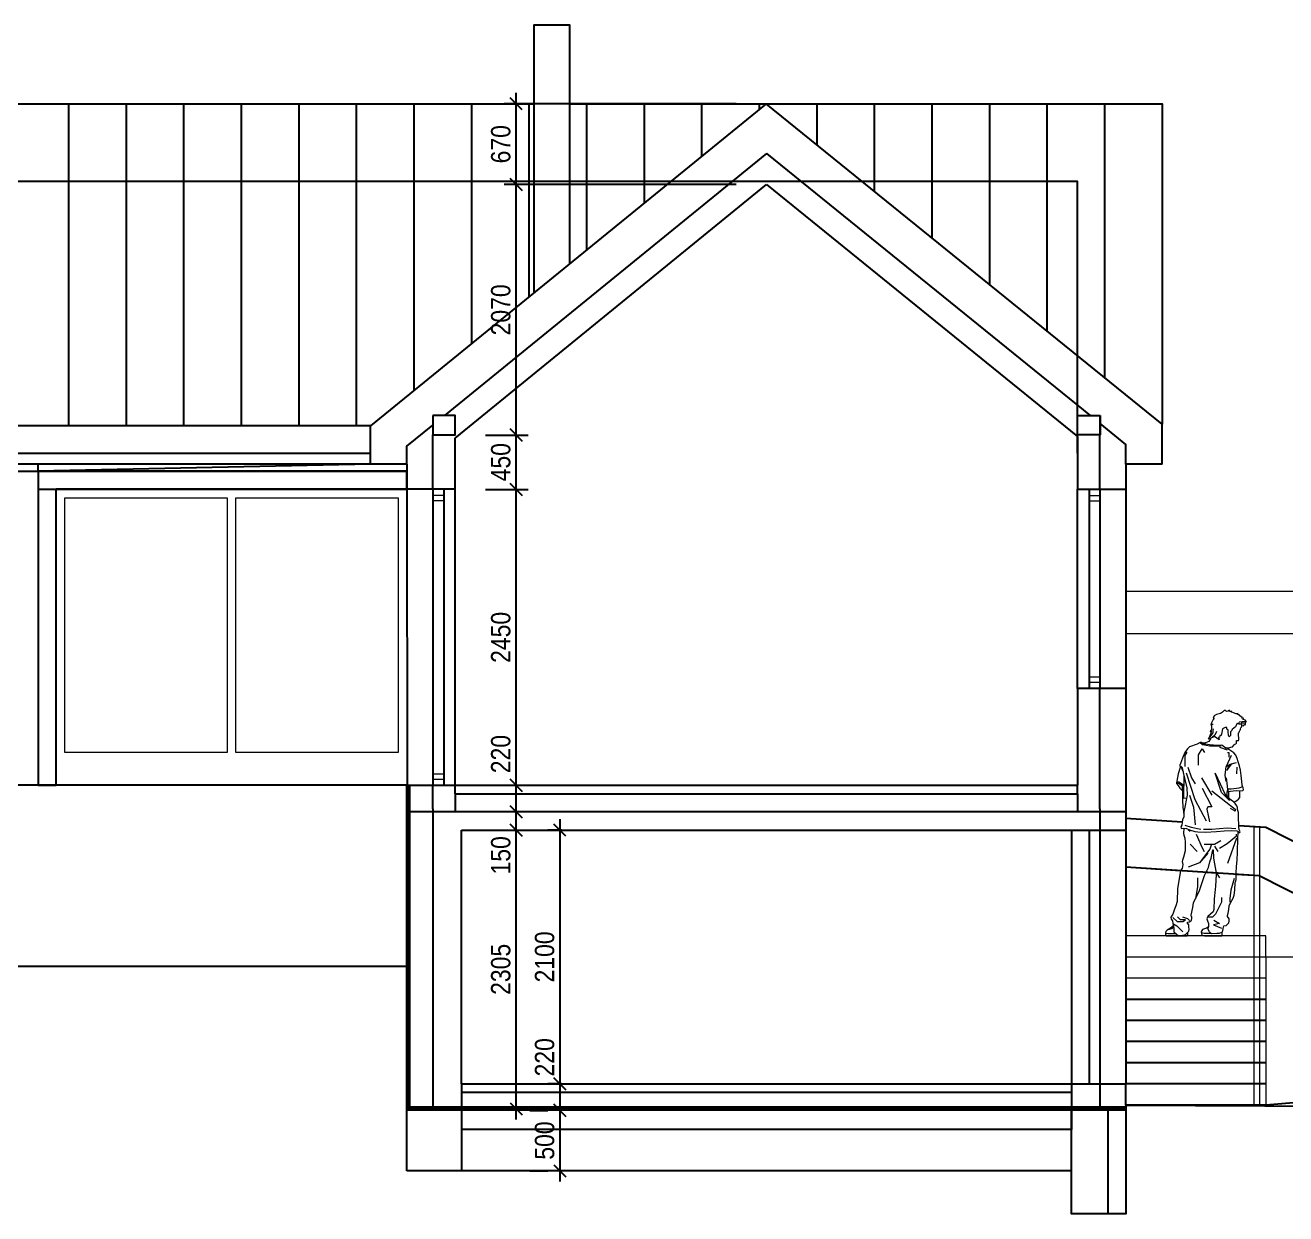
# Model space of a CAD drawing. Header units: millimetres. Extents: x 465413 to 965836, y 2516576 to 3795663.
# Drawn here: x 875940 to 886370, y 2734161 to 2743999 of the extents above; entities that cross this region are included whole.
import ezdxf
from ezdxf.lldxf.tags import DXFTag

# ---------------------------------------------------------------- set-up
doc = ezdxf.new("R2010")
doc.units = ezdxf.units.MM
for name, color, linetype in [('MUR-POH', 64, 'Continuous'), ('MUR_POH', 64, 'Continuous'), ('MUR_REZ', 3, 'Continuous'), ('PLO_LIN', 6, 'Continuous')]:
    doc.layers.add(name, color=color, linetype=linetype)
doc.layers.add('Srafy', color=8, linetype='Continuous', lineweight=5)
doc.styles.add('ROMANS', font='arial.ttf', dxfattribs={"width": 0.85})
tags = doc.linetypes.add('DASHED', pattern=[0.75, 0.5, -0.25]).pattern_tags.tags
tags[6:7] = [DXFTag(74, 4), DXFTag(75, 0), DXFTag(340, '0'), DXFTag(46, 1.0), DXFTag(50, 0.0), DXFTag(44, 0.0), DXFTag(45, 0.0)]
tags[4:5] = [DXFTag(74, 4), DXFTag(75, 0), DXFTag(340, '0'), DXFTag(46, 1.0), DXFTag(50, 0.0), DXFTag(44, 0.0), DXFTag(45, 0.0)]
doc.dimstyles.new('PAJO1-studia', dxfattribs={"dimtxt": 160, "dimasz": 100, "dimexe": 100, "dimexo": 250, "dimgap": 45, "dimtad": 1, "dimdec": 0, "dimrnd": 5, "dimtxsty": 'ROMANS', "dimblk": 'OBLIQUE', "dimcen": 200, "dimdle": 90, "dimadec": 0, "dimazin": 0, "dimtfac": 1, "dimtdec": 0, "dimtmove": 1, "dimatfit": 3, "dimfxl": 1, "dimarcsym": 0})

# ---------------------------------------------------------------- blocks, each defined once
blk = doc.blocks.new('man looking')
at = {"layer": 'Srafy', "flags": 128}
for points in [[(907360, 2764710), (907345, 2764699), (907312, 2764690), (907293, 2764680), (907285, 2764660), (907292, 2764662), (907285, 2764650), (907271, 2764622), (907263, 2764604), (907268, 2764604), (907270, 2764592), (907269, 2764568), (907259, 2764549), (907266, 2764554), (907267, 2764546), (907260, 2764523), (907251, 2764501), (907241, 2764490), (907253, 2764492), (907264, 2764494), (907262, 2764490), (907247, 2764468), (907219, 2764457), (907198, 2764454), (907187, 2764460), (907177, 2764459), (907152, 2764445), (907089, 2764422), (907072, 2764408), (907049, 2764376), (907030, 2764329), (907014, 2764286), (907009, 2764272), (907010, 2764252), (906995, 2764199), (906982, 2764138), (906979, 2764127), (906979, 2764120), (906995, 2764102), (907009, 2764081), (907031, 2764060), (907030, 2763981), (907032, 2763925), (907035, 2763906), (907041, 2763875), (907040, 2763845), (907030, 2763818), (907025, 2763774), (907017, 2763761), (907018, 2763750), (907022, 2763748), (907041, 2763750), (907039, 2763706), (907042, 2763693), (907048, 2763668), (907053, 2763635), (907051, 2763562), (907039, 2763510), (907029, 2763485), (907027, 2763473), (907032, 2763450), (907026, 2763417), (907014, 2763400), (907002, 2763332), (906989, 2763252), (906986, 2763144), (906975, 2763106), (906964, 2763080), (906950, 2763039), (906934, 2763013), (906935, 2762997), (906947, 2762982), (906949, 2762961), (906956, 2762942), (906931, 2762921), (906903, 2762907), (906892, 2762896), (906888, 2762881), (906890, 2762868), (906895, 2762858), (907069, 2762858), (907074, 2762867), (907075, 2762889), (907081, 2762898), (907086, 2762910), (907083, 2762934), (907081, 2762949), (907070, 2762963), (907070, 2762972), (907087, 2762974), (907104, 2762988), (907108, 2763002), (907108, 2763015), (907101, 2763022), (907103, 2763031), (907115, 2763094), (907121, 2763132), (907171, 2763235), (907179, 2763258), (907212, 2763357), (907244, 2763425), (907256, 2763472), (907267, 2763502), (907276, 2763544), (907280, 2763570), (907285, 2763570), (907287, 2763502), (907294, 2763456), (907306, 2763393), (907308, 2763366), (907303, 2763271), (907300, 2763242), (907291, 2763165), (907288, 2763078), (907285, 2763057), (907239, 2763018), (907232, 2762999), (907238, 2762982), (907246, 2762962), (907245, 2762933), (907228, 2762923), (907195, 2762910), (907186, 2762897), (907184, 2762892), (907191, 2762864), (907211, 2762858), (907260, 2762858), (907273, 2762858), (907356, 2762858), (907359, 2762866), (907359, 2762884), (907359, 2762890), (907365, 2762900), (907367, 2762920), (907372, 2762942), (907390, 2762944), (907412, 2762967), (907416, 2762980), (907416, 2762999), (907401, 2763018), (907401, 2763027), (907409, 2763047), (907412, 2763077), (907416, 2763107), (907423, 2763126), (907450, 2763170), (907457, 2763196), (907462, 2763238), (907465, 2763300), (907471, 2763312), (907474, 2763324), (907473, 2763379), (907478, 2763434), (907482, 2763484), (907485, 2763551), (907489, 2763666), (907491, 2763711), (907505, 2763714), (907508, 2763719), (907503, 2763726), (907498, 2763738), (907497, 2763758), (907496, 2763785), (907494, 2763824), (907492, 2763842), (907492, 2763856), (907492, 2763881), (907485, 2763905), (907484, 2763921), (907479, 2763934), (907467, 2763953), (907454, 2763965), (907454, 2763968), (907467, 2763970), (907480, 2763979), (907492, 2763989), (907503, 2764004), (907505, 2764015), (907505, 2764040), (907505, 2764059), (907529, 2764063), (907535, 2764067), (907531, 2764085), (907524, 2764106), (907522, 2764137), (907515, 2764185), (907509, 2764230), (907501, 2764267), (907491, 2764299), (907482, 2764328), (907471, 2764354), (907455, 2764373), (907439, 2764386), (907421, 2764396), (907404, 2764407), (907386, 2764415), (907392, 2764417), (907414, 2764415), (907431, 2764420), (907444, 2764424), (907457, 2764439), (907463, 2764446), (907470, 2764447), (907476, 2764453), (907478, 2764458), (907478, 2764463), (907477, 2764477), (907485, 2764477), (907494, 2764477), (907496, 2764483), (907496, 2764499), (907492, 2764517), (907492, 2764529), (907492, 2764538), (907495, 2764540), (907499, 2764544), (907501, 2764552), (907503, 2764559), (907508, 2764561), (907510, 2764570), (907513, 2764582), (907517, 2764585), (907520, 2764598), (907527, 2764601), (907533, 2764594), (907538, 2764602), (907541, 2764608), (907546, 2764602), (907551, 2764610), (907551, 2764624), (907559, 2764633), (907551, 2764635), (907550, 2764644), (907533, 2764651), (907536, 2764661), (907522, 2764661), (907523, 2764665), (907512, 2764674), (907500, 2764684), (907501, 2764688), (907491, 2764690), (907483, 2764693), (907490, 2764700), (907473, 2764697), (907452, 2764706), (907433, 2764713), (907439, 2764716), (907431, 2764717), (907422, 2764716), (907420, 2764728), (907408, 2764719), (907394, 2764716), (907386, 2764725), (907375, 2764725), (907360, 2764710)], [(907353, 2764044), (907300, 2764205), (907382, 2764029), (907419, 2763978)], [(907400, 2764046), (907405, 2764069), (907404, 2764054), (907411, 2764054), (907411, 2764039), (907410, 2764014), (907411, 2764006), (907402, 2764013), (907399, 2764025), (907400, 2764046)]]:
    blk.add_lwpolyline(points, close=True, dxfattribs=at)
for points in [[(907520, 2764598), (907520, 2764610), (907497, 2764612), (907498, 2764622), (907479, 2764615), (907468, 2764590), (907440, 2764568), (907437, 2764558), (907426, 2764547), (907426, 2764517), (907416, 2764507), (907411, 2764516), (907407, 2764550), (907407, 2764564), (907397, 2764569), (907397, 2764583), (907383, 2764583), (907362, 2764571), (907353, 2764529), (907350, 2764516), (907340, 2764518), (907336, 2764501), (907328, 2764503), (907332, 2764481), (907295, 2764510), (907283, 2764504), (907264, 2764494)], [(907498, 2764629), (907524, 2764633), (907551, 2764635)], [(907514, 2764622), (907551, 2764622)], [(907285, 2764573), (907281, 2764557), (907281, 2764539), (907252, 2764503)], [(907268, 2764604), (907284, 2764613)], [(907311, 2764550), (907298, 2764520), (907276, 2764501)], [(907162, 2764271), (907162, 2764356), (907193, 2764408), (907211, 2764377)], [(907177, 2764459), (907195, 2764442), (907256, 2764432), (907351, 2764432)], [(907187, 2764460), (907198, 2764447), (907221, 2764447), (907253, 2764443), (907287, 2764440), (907326, 2764436), (907354, 2764440), (907364, 2764435), (907386, 2764415)], [(907198, 2764454), (907192, 2764453)], [(907336, 2764421), (907399, 2764399)], [(907065, 2764379), (907050, 2764353), (907050, 2764335), (907050, 2764260)], [(907432, 2764352), (907391, 2764260)], [(907402, 2764377), (907413, 2764377), (907413, 2764339)], [(907041, 2763875), (907053, 2763923), (907066, 2763995), (907071, 2764022), (907069, 2764084), (907039, 2764212), (907030, 2764249), (907016, 2764262), (907030, 2764227), (907038, 2764218)], [(907061, 2764209), (907133, 2763987), (907226, 2763811)], [(907074, 2764256), (907105, 2764168), (907134, 2764117)], [(907391, 2764137), (907382, 2764190), (907391, 2764260), (907425, 2764280), (907476, 2764293)], [(907417, 2764275), (907397, 2764227), (907437, 2764283)], [(907480, 2764256), (907478, 2764200)], [(906979, 2764120), (906989, 2764124), (907005, 2764116), (907026, 2764102), (907031, 2764100), (907039, 2764101)], [(906980, 2764133), (906999, 2764133), (907039, 2764109)], [(907031, 2764060), (907031, 2764084), (907031, 2764100)], [(907045, 2764189), (907040, 2764191), (907039, 2763999), (907067, 2764000)], [(907187, 2764168), (907274, 2764024)], [(907405, 2764069), (907400, 2764122), (907394, 2764166)], [(907404, 2764075), (907432, 2764075), (907498, 2764084), (907528, 2764096)], [(907089, 2764022), (907120, 2763923), (907135, 2763778)], [(907193, 2764080), (907274, 2763928), (907239, 2763928), (907230, 2763908), (907254, 2763802)], [(907274, 2764058), (907465, 2763908), (907465, 2763890), (907426, 2763913)], [(907411, 2764054), (907428, 2764057), (907474, 2764062), (907505, 2764059)], [(907454, 2763968), (907448, 2763970), (907434, 2763980), (907420, 2763992), (907411, 2764006)], [(907022, 2763748), (907041, 2763750), (907064, 2763747), (907088, 2763737), (907131, 2763723), (907157, 2763719), (907220, 2763716), (907310, 2763723), (907375, 2763728), (907436, 2763732), (907480, 2763728), (907505, 2763714)], [(907048, 2763774), (907101, 2763758), (907182, 2763743)], [(907094, 2763723), (907076, 2763737)], [(907144, 2763701), (907193, 2763587), (907209, 2763558)], [(907204, 2763743), (907274, 2763743), (907399, 2763754), (907472, 2763747)], [(907335, 2763585), (907399, 2763622), (907476, 2763686), (907476, 2763701)], [(907491, 2763711), (907491, 2763722)], [(907270, 2763618), (907256, 2763576), (907171, 2763464), (907076, 2763428)], [(907092, 2763618), (907152, 2763558)], [(907209, 2763618), (907261, 2763618), (907296, 2763618), (907347, 2763647)], [(907296, 2763602), (907323, 2763556)], [(907476, 2763666), (907402, 2763457)], [(907239, 2763544), (907171, 2763464)], [(907306, 2763393), (907323, 2763362), (907337, 2763338)], [(907155, 2763338), (907155, 2763266), (907137, 2763164)], [(907457, 2763334), (907430, 2763237), (907422, 2763167), (907422, 2763138)], [(907353, 2763175), (907353, 2763138), (907303, 2763037), (907278, 2763013), (907245, 2763013)], [(906949, 2762961), (906983, 2762941), (907033, 2762892)], [(906951, 2763011), (906986, 2762977), (907032, 2762977), (907054, 2762990), (907012, 2762990), (906988, 2763015)], [(907030, 2763015), (907072, 2763002), (907087, 2762986)], [(907289, 2762988), (907336, 2762962), (907287, 2762951), (907353, 2762922)], [(906888, 2762881), (906908, 2762877), (906974, 2762877)], [(906956, 2762936), (906938, 2762917), (906919, 2762910), (906912, 2762912)], [(906956, 2762942), (906957, 2762917), (906959, 2762891), (906979, 2762873), (906995, 2762863), (907019, 2762862), (907056, 2762870), (907075, 2762889)], [(907269, 2762878), (907225, 2762878), (907209, 2762879), (907186, 2762884)], [(907223, 2762921), (907243, 2762925)], [(907359, 2762890), (907333, 2762878), (907314, 2762878), (907271, 2762876), (907262, 2762885), (907252, 2762891), (907241, 2762912), (907245, 2762933)]]:
    blk.add_lwpolyline(points, dxfattribs=at)
blk = doc.blocks.new('_OBLIQUE')
at = {"color": 0, "linetype": 'ByBlock'}
blk.add_line((-0.5, -0.5), (0.5, 0.5), dxfattribs=at)
blk = doc.blocks.new('*D414')
at = {"layer": 'Defpoints', "color": 0}
for p in [(879549, 2737337), (880002, 2737337), (879549, 2735030)]:
    blk.add_point(p, dxfattribs=at)
at = {"layer": 'PLO_LIN', "color": 0, "lineweight": -2}
for p, q in [((880002, 2734940), (880002, 2737427)), ((879799, 2737337), (880102, 2737337)), ((879799, 2735030), (880102, 2735030))]:
    blk.add_line(p, q, dxfattribs=at)
at = {"layer": 'PLO_LIN', "color": 0, "lineweight": -2, "xscale": 100, "yscale": 100, "zscale": 100}
for p, rotation in [((880002, 2737337), 90), ((880002, 2735030), 270)]:
    blk.add_blockref('_OBLIQUE', p, dxfattribs=dict(at, rotation=rotation))
at = {"layer": 'PLO_LIN', "color": 0, "insert": (879875, 2736184), "char_height": 160, "attachment_point": 5, "rotation": 90, "style": 'ROMANS'}
blk.add_mtext('2305', dxfattribs=at)
blk = doc.blocks.new('*D415')
at = {"layer": 'Defpoints', "color": 0}
for p in [(880002, 2737487), (880631, 2737487), (879549, 2737337)]:
    blk.add_point(p, dxfattribs=at)
at = {"layer": 'PLO_LIN', "color": 0, "lineweight": -2}
for p, q in [((880002, 2737247), (880002, 2737577)), ((880381, 2737487), (879902, 2737487)), ((879799, 2737337), (880102, 2737337))]:
    blk.add_line(p, q, dxfattribs=at)
at = {"layer": 'PLO_LIN', "color": 0, "lineweight": -2, "xscale": 100, "yscale": 100, "zscale": 100}
for p, rotation in [((880002, 2737487), 90), ((880002, 2737337), 270)]:
    blk.add_blockref('_OBLIQUE', p, dxfattribs=dict(at, rotation=rotation))
at = {"layer": 'PLO_LIN', "color": 0, "insert": (879875, 2737128), "char_height": 160, "attachment_point": 5, "rotation": 90, "style": 'ROMANS'}
blk.add_mtext('150', dxfattribs=at)
blk = doc.blocks.new('*D416')
at = {"layer": 'Defpoints', "color": 0}
for p in [(880002, 2737707), (880631, 2737707), (880631, 2737487)]:
    blk.add_point(p, dxfattribs=at)
at = {"layer": 'PLO_LIN', "color": 0, "lineweight": -2}
for p, q in [((880381, 2737707), (879902, 2737707)), ((880002, 2737397), (880002, 2737797)), ((880381, 2737487), (879902, 2737487))]:
    blk.add_line(p, q, dxfattribs=at)
at = {"layer": 'PLO_LIN', "color": 0, "lineweight": -2, "xscale": 100, "yscale": 100, "zscale": 100}
for p, rotation in [((880002, 2737707), 90), ((880002, 2737487), 270)]:
    blk.add_blockref('_OBLIQUE', p, dxfattribs=dict(at, rotation=rotation))
at = {"layer": 'PLO_LIN', "color": 0, "insert": (879875, 2737966), "char_height": 160, "attachment_point": 5, "rotation": 90, "style": 'ROMANS'}
blk.add_mtext('220', dxfattribs=at)
blk = doc.blocks.new('*D417')
at = {"layer": 'Defpoints', "color": 0}
for p in [(879497, 2740157), (880002, 2740157), (880631, 2737707)]:
    blk.add_point(p, dxfattribs=at)
at = {"layer": 'PLO_LIN', "color": 0, "lineweight": -2}
for p, q in [((880002, 2737617), (880002, 2740247)), ((879747, 2740157), (880102, 2740157)), ((880381, 2737707), (879902, 2737707))]:
    blk.add_line(p, q, dxfattribs=at)
at = {"layer": 'PLO_LIN', "color": 0, "lineweight": -2, "xscale": 100, "yscale": 100, "zscale": 100}
for p, rotation in [((880002, 2740157), 90), ((880002, 2737707), 270)]:
    blk.add_blockref('_OBLIQUE', p, dxfattribs=dict(at, rotation=rotation))
at = {"layer": 'PLO_LIN', "color": 0, "insert": (879875, 2738932), "char_height": 160, "attachment_point": 5, "rotation": 90, "style": 'ROMANS'}
blk.add_mtext('2450', dxfattribs=at)
blk = doc.blocks.new('*D418')
at = {"layer": 'Defpoints', "color": 0}
for p in [(879497, 2740607), (880002, 2740607), (879497, 2740157)]:
    blk.add_point(p, dxfattribs=at)
at = {"layer": 'PLO_LIN', "color": 0, "lineweight": -2}
for p, q in [((880002, 2740067), (880002, 2740697)), ((879747, 2740607), (880102, 2740607)), ((879747, 2740157), (880102, 2740157))]:
    blk.add_line(p, q, dxfattribs=at)
at = {"layer": 'PLO_LIN', "color": 0, "lineweight": -2, "xscale": 100, "yscale": 100, "zscale": 100}
for p, rotation in [((880002, 2740607), 90), ((880002, 2740157), 270)]:
    blk.add_blockref('_OBLIQUE', p, dxfattribs=dict(at, rotation=rotation))
at = {"layer": 'PLO_LIN', "color": 0, "insert": (879875, 2740382), "char_height": 160, "attachment_point": 5, "rotation": 90, "style": 'ROMANS'}
blk.add_mtext('450', dxfattribs=at)
blk = doc.blocks.new('*D419')
at = {"layer": 'Defpoints', "color": 0}
for p in [(880002, 2742680), (882073, 2742680), (879497, 2740607)]:
    blk.add_point(p, dxfattribs=at)
at = {"layer": 'PLO_LIN', "color": 0, "lineweight": -2}
for p, q in [((880002, 2740517), (880002, 2742770)), ((881823, 2742680), (879902, 2742680)), ((879747, 2740607), (880102, 2740607))]:
    blk.add_line(p, q, dxfattribs=at)
at = {"layer": 'PLO_LIN', "color": 0, "lineweight": -2, "xscale": 100, "yscale": 100, "zscale": 100}
for p, rotation in [((880002, 2742680), 90), ((880002, 2740607), 270)]:
    blk.add_blockref('_OBLIQUE', p, dxfattribs=dict(at, rotation=rotation))
at = {"layer": 'PLO_LIN', "color": 0, "insert": (879875, 2741643), "char_height": 160, "attachment_point": 5, "rotation": 90, "style": 'ROMANS'}
blk.add_mtext('2070', dxfattribs=at)
blk = doc.blocks.new('*D420')
at = {"layer": 'Defpoints', "color": 0}
for p in [(880002, 2743349), (882072, 2743349), (882073, 2742680)]:
    blk.add_point(p, dxfattribs=at)
at = {"layer": 'PLO_LIN', "color": 0, "lineweight": -2}
for p, q in [((881822, 2743349), (879902, 2743349)), ((880002, 2742590), (880002, 2743439)), ((881823, 2742680), (879902, 2742680))]:
    blk.add_line(p, q, dxfattribs=at)
at = {"layer": 'PLO_LIN', "color": 0, "lineweight": -2, "xscale": 100, "yscale": 100, "zscale": 100}
for p, rotation in [((880002, 2743349), 90), ((880002, 2742680), 270)]:
    blk.add_blockref('_OBLIQUE', p, dxfattribs=dict(at, rotation=rotation))
at = {"layer": 'PLO_LIN', "color": 0, "insert": (879875, 2743014), "char_height": 160, "attachment_point": 5, "rotation": 90, "style": 'ROMANS'}
blk.add_mtext('670', dxfattribs=at)
blk = doc.blocks.new('*D421')
at = {"layer": 'Defpoints', "color": 0}
for p in [(880628, 2737337), (880364, 2735237), (880628, 2735237)]:
    blk.add_point(p, dxfattribs=at)
at = {"layer": 'PLO_LIN', "color": 0, "lineweight": -2}
for p, q in [((880364, 2737427), (880364, 2735147)), ((880378, 2737337), (880264, 2737337)), ((880378, 2735237), (880264, 2735237))]:
    blk.add_line(p, q, dxfattribs=at)
at = {"layer": 'PLO_LIN', "color": 0, "lineweight": -2, "xscale": 100, "yscale": 100, "zscale": 100}
for p, rotation in [((880364, 2737337), 90), ((880364, 2735237), 270)]:
    blk.add_blockref('_OBLIQUE', p, dxfattribs=dict(at, rotation=rotation))
at = {"layer": 'PLO_LIN', "color": 0, "insert": (880238, 2736287), "char_height": 160, "attachment_point": 5, "rotation": 90, "style": 'ROMANS'}
blk.add_mtext('2100', dxfattribs=at)
blk = doc.blocks.new('*D422')
at = {"layer": 'Defpoints', "color": 0}
for p in [(880628, 2735237), (880364, 2735017), (880364, 2735017)]:
    blk.add_point(p, dxfattribs=at)
at = {"layer": 'PLO_LIN', "color": 0, "lineweight": -2}
for p, q in [((880364, 2735327), (880364, 2734927)), ((880378, 2735237), (880264, 2735237)), ((880114, 2735017), (880264, 2735017))]:
    blk.add_line(p, q, dxfattribs=at)
at = {"layer": 'PLO_LIN', "color": 0, "lineweight": -2, "xscale": 100, "yscale": 100, "zscale": 100}
for p, rotation in [((880364, 2735237), 90), ((880364, 2735017), 270)]:
    blk.add_blockref('_OBLIQUE', p, dxfattribs=dict(at, rotation=rotation))
at = {"layer": 'PLO_LIN', "color": 0, "insert": (880238, 2735456), "char_height": 160, "attachment_point": 5, "rotation": 90, "style": 'ROMANS'}
blk.add_mtext('220', dxfattribs=at)
blk = doc.blocks.new('*D423')
at = {"layer": 'Defpoints', "color": 0}
for p in [(880364, 2735017), (880364, 2734517), (880364, 2734517)]:
    blk.add_point(p, dxfattribs=at)
at = {"layer": 'PLO_LIN', "color": 0, "lineweight": -2}
for p, q in [((880364, 2735107), (880364, 2734427)), ((880114, 2735017), (880264, 2735017)), ((880114, 2734517), (880264, 2734517))]:
    blk.add_line(p, q, dxfattribs=at)
at = {"layer": 'PLO_LIN', "color": 0, "lineweight": -2, "xscale": 100, "yscale": 100, "zscale": 100}
for p, rotation in [((880364, 2735017), 90), ((880364, 2734517), 270)]:
    blk.add_blockref('_OBLIQUE', p, dxfattribs=dict(at, rotation=rotation))
at = {"layer": 'PLO_LIN', "color": 0, "insert": (880238, 2734767), "char_height": 160, "attachment_point": 5, "rotation": 90, "style": 'ROMANS'}
blk.add_mtext('500', dxfattribs=at)

msp = doc.modelspace()

# ---------------------------------------------------------------- hatches: boundary and pattern name
at = {"layer": 'MUR_POH', "linetype": 'ByBlock', "ltscale": 250}
h = msp.add_hatch(dxfattribs=at)
h.set_pattern_fill('ANSI31', color=8, scale=150, angle=45, style=0)
h.set_pattern_definition([(90, (0, -25393.47), (-476.25, 3e-14), [])])
h.paths.add_polyline_path([(878796.8, 2740682.2), (860324.3, 2740682.2), (860324.3, 2743349.4), (880147.1, 2743349.4), (880147.1, 2741782)])
h.paths.add_polyline_path([(880447.1, 2742026.3), (880447.1, 2743349.4), (882071.8, 2743349.4)])
h.paths.add_polyline_path([(885346.8, 2740697.1), (882071.8, 2743349.4), (885346.8, 2743349.4)])

# ---------------------------------------------------------------- linework, layer by layer
at = {"layer": 'MUR-POH', "color": 1, "flags": 128}
for points in [[(880447.1, 2742026.3), (880447.1, 2743999.4), (880147.1, 2743999.4), (880147.1, 2741782)], [(876046.8, 2740307.9), (876046.8, 2737707.5), (876196.8, 2737707.5), (876196.8, 2740157.5)]]:
    msp.add_lwpolyline(points, dxfattribs=at)
msp.add_lwpolyline([(879096.8, 2740157.5), (879096.8, 2740307.9), (876046.8, 2740307.9), (876046.8, 2740157.5)], close=True, dxfattribs=at)
at = {"layer": 'MUR-POH', "color": 1}
for points in [[(885513.5, 2737403.1), (885046.8, 2737434)], [(886204.7, 2737357.3), (886204.7, 2737357.3), (885981.8, 2737372)], [(888304.7, 2735307.3), (888304.7, 2736293.7), (886204.7, 2737357.3)]]:
    msp.add_lwpolyline(points, dxfattribs=at)
at = {"layer": 'MUR_POH', "color": 8, "linetype": 'DASHED', "ltscale": 250}
for p, q in [((860624.3, 2740457.5), (878796.8, 2740457.5)), ((860624.3, 2740307.5), (879096.8, 2740307.5))]:
    msp.add_line(p, q, dxfattribs=at)
at = {"layer": 'MUR_POH', "color": 8, "linetype": 'DASHED', "ltscale": 250, "flags": 128}
for points in [[(884646.8, 2740620.6), (884646.8, 2742705.3), (860914.7, 2742705.3), (860914.7, 2737707.5)], [(879096.8, 2737707.5), (879096.8, 2735017.5)], [(885499.5, 2737000.5), (885046.8, 2737030.5)], [(886148.6, 2736957.5), (886148.6, 2736957.5), (885046.8, 2737030.5)], [(885799.9, 2736980.6), (885710.4, 2736986.5)], [(886148.6, 2736957.5), (886148.6, 2736957.5), (885958.9, 2736970)], [(889407.9, 2735306.8), (886148.6, 2736957.5)], [(894900.2, 2734857.5), (890900.2, 2734857.5), (889900.2, 2735057.5), (886148.6, 2736957.5)], [(879096.8, 2736207.5), (879096.8, 2736207.5), (874582.1, 2736207.5), (874582.1, 2736507.5)], [(886204.7, 2735935.6), (885046.8, 2735935.6)], [(886204.7, 2735760.6), (885046.8, 2735760.6)], [(886204.7, 2735585.6), (885046.8, 2735585.6)], [(886204.7, 2735410.6), (885046.8, 2735410.6)], [(886204.7, 2735235.6), (885046.8, 2735235.6)], [(886204.7, 2735060.6), (885046.8, 2735060.6)], [(884596.8, 2734857.5), (879548.6, 2734857.5)], [(884596.8, 2734517.5), (879548.6, 2734517.5)]]:
    msp.add_lwpolyline(points, dxfattribs=at)
at = {"layer": 'MUR_POH', "color": 8, "linetype": 'ByBlock', "ltscale": 250, "flags": 128}
msp.add_lwpolyline([(879096.8, 2740307.9), (879096.8, 2740307.5), (876046.8, 2740307.5), (876046.8, 2740307.9)], close=True, dxfattribs=at)
at = {"layer": 'MUR_REZ'}
for p, q in [((882071.8, 2743349.4), (878796.8, 2740682.2)), ((885346.8, 2740697.1), (882071.8, 2743349.4)), ((879496.8, 2740581.7), (882072.7, 2742679.5)), ((882072.7, 2742679.5), (884646.8, 2740594.9)), ((885346.8, 2740507.6), (885346.8, 2740697.1)), ((879496.8, 2740157.5), (879496.8, 2740581.7)), ((884646.8, 2740594.9), (884646.8, 2740157.5)), ((885346.8, 2740366.2), (885346.8, 2740507.6)), ((885346.8, 2740366.2), (885234.7, 2740366.2)), ((884646.8, 2738507.5), (884646.8, 2737707.5)), ((879548.6, 2735237.5), (879548.6, 2737337.5)), ((884596.8, 2737337.5), (885046.8, 2737337.5))]:
    msp.add_line(p, q, dxfattribs=at)
for points in [[(879096.8, 2740366.2), (878796.8, 2740366.2), (878796.8, 2740682.2)], [(879096.8, 2740366.2), (879096.8, 2740366.2), (879096.8, 2740157.5)], [(885046.8, 2740366.2), (885046.8, 2740366.2), (885046.8, 2740157.5)], [(885046.8, 2738507.5), (885046.8, 2737337.5)], [(879096.8, 2737707.5), (879096.8, 2737707.5), (862374.3, 2737707.5)], [(879548.6, 2737337.5), (884596.8, 2737337.5)], [(879548.6, 2735237.5), (884596.8, 2735237.5)], [(884596.8, 2735237.5), (885046.8, 2735237.5)], [(885046.8, 2735060.6), (885046.8, 2735237.5)]]:
    msp.add_lwpolyline(points, dxfattribs=at)
at = {"layer": 'MUR_REZ', "flags": 128}
for points in [[(885234.7, 2740366.2), (885046.8, 2740366.2)], [(879496.8, 2740157.5), (879096.8, 2740157.5)], [(884646.8, 2740157.5), (885046.8, 2740157.5)], [(885046.8, 2738507.5), (884646.8, 2738507.5)], [(879098.6, 2737707.5), (879496.8, 2737707.5)], [(879496.8, 2737707.5), (884646.8, 2737707.5)], [(885046.8, 2735060.6), (889650.2, 2735037.5)]]:
    msp.add_lwpolyline(points, dxfattribs=at)
at = {"layer": 'MUR_REZ', "color": 5}
msp.add_lwpolyline([(879096.8, 2740157.5), (876196.8, 2740157.5)], dxfattribs=at)
at = {"layer": 'PLO_LIN', "color": 252}
for points in [[(878796.8, 2740366.2), (860324.3, 2740366.2), (860324.3, 2743349.4), (880147.1, 2743349.4)], [(880447.1, 2743349.4), (885346.8, 2743349.4), (885346.8, 2740697.1)], [(882072.3, 2742937.2), (879408.2, 2740767.5)], [(882072.3, 2742937.2), (884751.5, 2740767.5)], [(878796.8, 2740682.2), (860324.3, 2740682.2)], [(879096.8, 2740366.2), (879096.8, 2740513.9), (879311.8, 2740687.5)], [(885046.8, 2740366.2), (885046.8, 2740528.3), (884832.9, 2740701.5)], [(879313.6, 2740157.5), (879313.6, 2740607.5)], [(884646.8, 2740457.5), (884646.8, 2740607.5)], [(884831.8, 2740157.5), (884831.8, 2740607.5)], [(878796.8, 2740366.2), (876046.8, 2740307.5)], [(876046.8, 2740307.9), (876046.8, 2740366.2)], [(879096.8, 2740157.5), (879098.6, 2737707.5)], [(879313.6, 2740157.5), (879313.6, 2737707.5)], [(879403.6, 2740157.5), (879403.6, 2737707.5)], [(879496.8, 2737707.5), (879496.8, 2740157.5)], [(884646.8, 2738507.5), (884646.8, 2740157.5)], [(884741.8, 2740157.5), (884741.8, 2738507.5)], [(884831.8, 2740157.5), (884831.8, 2738507.5)], [(885046.8, 2740157.5), (885046.8, 2738507.5)], [(884831.8, 2737512.5), (884831.8, 2738507.5)], [(885046.8, 2735017.5), (879096.8, 2735017.5), (879096.8, 2737707.5)], [(885046.8, 2735042.5), (879121.8, 2735042.5), (879121.8, 2737707.5)], [(879313.6, 2737512.5), (879313.6, 2737707.5)], [(879496.8, 2737637.5), (879496.8, 2737707.5)], [(884646.8, 2737637.5), (884646.8, 2737707.5)], [(879496.8, 2737637.5), (884646.8, 2737637.5)], [(879496.8, 2737637.5), (879496.8, 2737487.5)], [(884646.8, 2737637.5), (884646.8, 2737487.5)], [(879313.6, 2737512.5), (879313.6, 2735042.5)], [(884831.8, 2737512.5), (884831.8, 2735042.5)], [(885046.8, 2737487.5), (879096.8, 2737487.5)], [(884596.8, 2737337.5), (884596.8, 2735237.5)], [(884741.8, 2737337.5), (884741.8, 2735237.5)], [(885046.8, 2737337.5), (885046.8, 2735237.5)], [(879548.6, 2735237.5), (879548.6, 2734517.5)], [(884596.8, 2735237.5), (884596.8, 2734857.5)], [(888304.7, 2735235.6), (886204.7, 2735060.6)], [(879548.6, 2735167.5), (884596.8, 2735167.5)], [(879096.8, 2734517.5), (879096.8, 2735030)], [(885046.8, 2735060.6), (885046.8, 2734160.6), (884596.8, 2734160.6), (884596.8, 2734857.5)], [(885046.8, 2734964), (885046.8, 2734160.6), (884596.8, 2734160.6), (884596.8, 2735017.5)], [(884896.8, 2735017.5), (884896.8, 2734160.6)], [(879548.6, 2734517.5), (879096.8, 2734517.5)]]:
    msp.add_lwpolyline(points, dxfattribs=at)
for points in [[(879311.8, 2740767.5), (879311.8, 2740607.5), (879496.8, 2740607.5), (879496.8, 2740767.5)], [(884831.8, 2740767.5), (884831.8, 2740607.5), (884646.8, 2740607.5), (884646.8, 2740767.5)], [(884832.9, 2740767.5), (884832.9, 2740607.5), (884647.9, 2740607.5), (884647.9, 2740767.5)]]:
    msp.add_lwpolyline(points, close=True, dxfattribs=at)
at = {"layer": 'PLO_LIN', "color": 252, "linetype": 'DASHED', "ltscale": 200}
msp.add_lwpolyline([(885046.8, 2735030, 25, 25, 0), (879109.3, 2735030, 25, 25, 0), (879109.3, 2737707.5, 25, 25, 0)], format="xyseb", dxfattribs=at)
at = {"layer": 'Srafy', "flags": 128}
for points in [[(879403.6, 2740107.5), (879313.6, 2740107.5)], [(884741.8, 2740107.5), (884831.8, 2740107.5)], [(877611.4, 2737978.2), (876267.5, 2737978.2), (876267.5, 2740086.8), (877611.4, 2740086.8), (877611.4, 2737978.2)], [(877682.1, 2737978.2), (877682.1, 2740086.8), (879026.1, 2740086.8), (879026.1, 2737978.2), (877682.1, 2737978.2)], [(879403.6, 2740062.5), (879313.6, 2740062.5)], [(884741.8, 2740062.5), (884831.8, 2740062.5)], [(888454.7, 2739310.6), (885046.8, 2739310.6)], [(888454.7, 2738960.6), (885046.8, 2738960.6)], [(884831.8, 2738602.5), (884741.8, 2738602.5)], [(884831.8, 2738557.5), (884741.8, 2738557.5)], [(879313.6, 2737802.5), (879403.6, 2737802.5)], [(879313.6, 2737757.5), (879403.6, 2737757.5)], [(886204.7, 2735060.6), (886154.7, 2735060.6), (886154.7, 2736460.6), (886154.7, 2737360.6), (886104.7, 2737360.6), (886104.7, 2735060.6)], [(894900.2, 2734823.4), (888304.7, 2735235.6), (888304.7, 2735410.6), (887954.7, 2735410.6), (887954.7, 2735585.6), (887604.7, 2735585.6), (887604.7, 2735760.6), (887254.7, 2735760.6), (887254.7, 2735935.6), (886904.7, 2735935.6), (886904.7, 2736110.6), (886554.7, 2736110.6), (886554.7, 2736285.6), (886204.7, 2736285.6), (886204.7, 2736460.6), (885046.8, 2736460.6)], [(886204.7, 2736285.6), (885046.8, 2736285.6)], [(886204.7, 2736285.6), (886204.7, 2735060.6)], [(886204.7, 2736110.6), (885046.8, 2736110.6)]]:
    msp.add_lwpolyline(points, dxfattribs=at)

# ---------------------------------------------------------------- block references
at = {"layer": 'PLO_LIN', "color": 6}
msp.add_blockref('man looking', (-21514.5, -26397.4), dxfattribs=at)

# ---------------------------------------------------------------- dimensions: what is measured, and where the dimension line sits
at = {"layer": 'PLO_LIN', "color": 252}
for base, p1, p2, picture, middle in [((880002, 2743349.4), (882072.7, 2742679.5), (882071.8, 2743349.4), '*D420', (879875.4, 2743014.5)), ((880002, 2742679.5), (879496.8, 2740607.5), (882072.7, 2742679.5), '*D419', (879875.4, 2741643.5)), ((880002, 2740607.5), (879496.8, 2740157.5), (879496.8, 2740607.5), '*D418', (879875.4, 2740382.5)), ((880002, 2740157.5), (880631.1, 2737707.5), (879496.8, 2740157.5), '*D417', (879875.4, 2738932.5)), ((880002.044789, 2737337.4651839), (879548.6063453, 2735029.9651839), (879548.6063453, 2737337.4651839), '*D414', (879875.364789, 2736183.7151839)), ((880364.2, 2735237.5), (880628.5, 2737337.5), (880628.5, 2735237.5), '*D421', (880237.6, 2736287.5)), ((880364.2, 2734517.5), (880364.2, 2735017.5), (880364.2, 2734517.5), '*D423', (880237.6, 2734767.5))]:
    dim = msp.add_linear_dim(base=base, p1=p1, p2=p2, angle=90, dimstyle='PAJO1-studia', dxfattribs=at)
    dim.commit()
    dim.dimension.update_dxf_attribs({"geometry": picture, "text_midpoint": middle})
for base, p1, p2, picture, middle in [((880002, 2737707.5), (880631.1, 2737487.5), (880631.1, 2737707.5), '*D416', (880002, 2737966.5)), ((880002, 2737487.5), (879548.6, 2737337.5), (880631.1, 2737487.5), '*D415', (880002, 2737128.4)), ((880364.2, 2735017.5), (880628.5, 2735237.5), (880364.2, 2735017.5), '*D422', (880364.2, 2735455.7))]:
    dim = msp.add_linear_dim(base=base, p1=p1, p2=p2, angle=90, dimstyle='PAJO1-studia', dxfattribs=at)
    dim.commit()
    dim.dimension.update_dxf_attribs({"geometry": picture, "text_midpoint": middle, "dimtype": 160})

doc.saveas('drawing.dxf')
